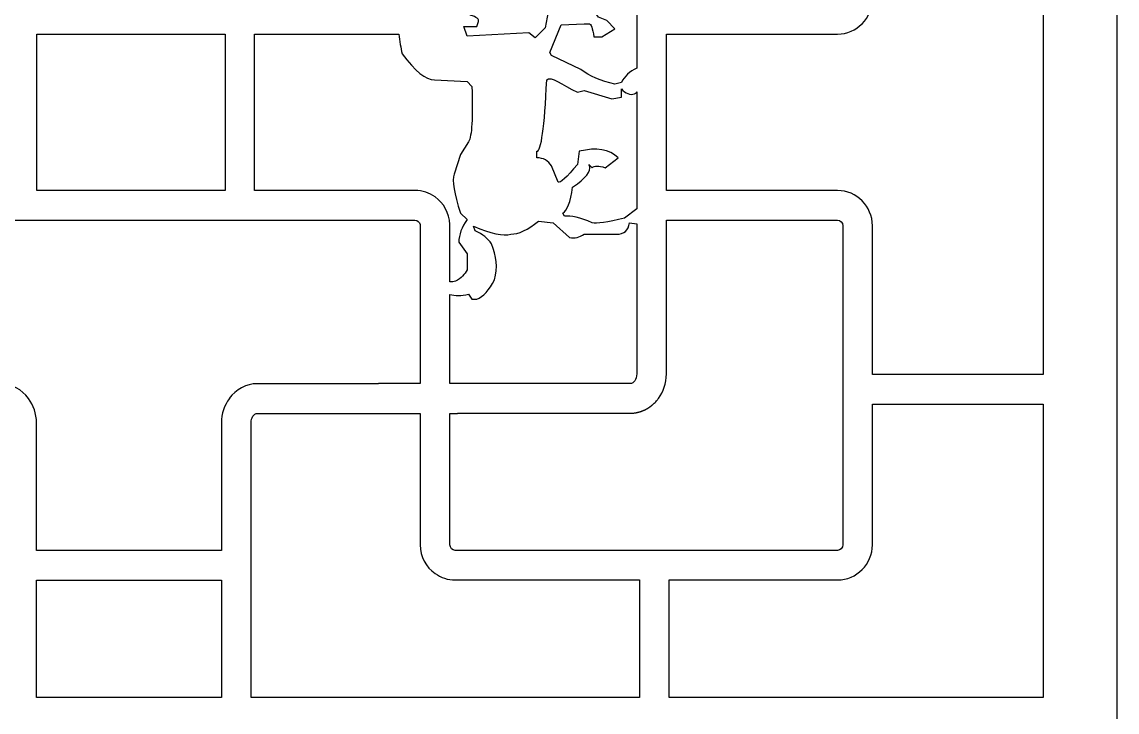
# Model space of a CAD drawing. Header units: centimetres. Extents: x -9.6 to 1.4, y -6.1 to 11.9.
# Drawn here: x -1.2 to 1.449, y -0.022 to 1.649 of the extents above; entities that cross this region are included whole.
import ezdxf

# ---------------------------------------------------------------- set-up
doc = ezdxf.new("R2010")
doc.units = ezdxf.units.CM
doc.header["$MEASUREMENT"] = 0
doc.layers.add('layer 1', color=7, linetype='Continuous')

msp = doc.modelspace()

# ---------------------------------------------------------------- linework, layer by layer
at = {"layer": 'layer 1', "color": 242}
for points, knots in [([(-3.3283, -6.05124), (-3.3283, -6.05124), (-3.3283, 11.92325), (-3.3283, 11.92325), (-3.3283, 11.92325), (-3.3283, 11.92325), (1.44897, 11.92325), (1.44897, 11.92325), (1.44897, 11.92325), (1.44897, 11.92325), (1.44897, -6.05124), (1.44897, -6.05124), (1.44897, -6.05124), (1.44897, -6.05124), (-3.3283, -6.05124), (-3.3283, -6.05124)], [0, 0, 0, 0, 0.2, 0.2, 0.2, 0.2, 0.4, 0.4, 0.4, 0.4, 0.6, 0.6, 0.6, 0.6, 1, 1, 1, 1]), ([(-0.16496, 1.702), (-0.16496, 1.702), (-0.1275, 1.70516), (-0.1275, 1.70516), (-0.1275, 1.70516), (-0.1275, 1.70516), (-0.09219, 1.6972), (-0.09219, 1.6972), (-0.09219, 1.6972), (-0.09219, 1.6972), (-0.08808, 1.68937), (-0.08808, 1.68937), (-0.08808, 1.68937), (-0.08808, 1.68937), (-0.11556, 1.66561), (-0.11556, 1.66561), (-0.11556, 1.66561), (-0.10002, 1.66061), (-0.09348, 1.65547), (-0.09591, 1.65021), (-0.09591, 1.65021), (-0.09591, 1.65021), (-0.10015, 1.63814), (-0.10015, 1.63814), (-0.10015, 1.63814), (-0.10015, 1.63814), (-0.13135, 1.63814), (-0.13135, 1.63814), (-0.13135, 1.63814), (-0.13135, 1.63814), (-0.12339, 1.61477), (-0.12339, 1.61477), (-0.12339, 1.61477), (-0.12339, 1.61477), (0.02594, 1.62273), (0.02594, 1.62273), (0.02594, 1.62273), (0.02594, 1.62273), (0.04134, 1.61066), (0.04134, 1.61066), (0.04134, 1.61066), (0.04134, 1.61066), (0.0651, 1.63441), (0.0651, 1.63441), (0.0651, 1.63441), (0.0651, 1.63441), (0.07293, 1.67358), (0.07293, 1.67358), (0.07293, 1.67358), (0.07293, 1.67358), (0.11248, 1.67358), (0.11248, 1.67358), (0.11248, 1.67358), (0.11248, 1.67358), (0.1831, 1.67595), (0.1831, 1.67595), (0.1831, 1.67595), (0.1831, 1.67595), (0.19478, 1.66016), (0.19478, 1.66016), (0.19478, 1.66016), (0.19478, 1.66016), (0.21443, 1.65258), (0.21443, 1.65258), (0.21443, 1.65258), (0.21443, 1.65258), (0.23394, 1.63268), (0.23394, 1.63268), (0.23394, 1.63268), (0.23394, 1.63268), (0.20274, 1.61304), (0.20274, 1.61304), (0.20274, 1.61304), (0.20274, 1.61304), (0.1831, 1.61304), (0.1831, 1.61304), (0.1831, 1.61304), (0.1804, 1.6341), (0.17642, 1.64462), (0.17115, 1.64462), (0.17115, 1.64462), (0.17115, 1.64462), (0.15947, 1.64462), (0.15947, 1.64462), (0.15947, 1.64462), (0.15947, 1.64462), (0.10452, 1.64225), (0.10452, 1.64225), (0.10452, 1.64225), (0.10452, 1.64225), (0.07704, 1.57535), (0.07704, 1.57535), (0.07704, 1.57535), (0.07704, 1.57535), (0.08089, 1.56739), (0.08089, 1.56739), (0.08089, 1.56739), (0.08089, 1.56739), (0.15151, 1.53368), (0.15151, 1.53368), (0.15151, 1.53368), (0.17257, 1.51815), (0.20004, 1.50633), (0.23394, 1.49837), (0.23394, 1.49837), (0.23394, 1.49837), (0.24973, 1.50248), (0.24973, 1.50248), (0.24973, 1.50248), (0.25748, 1.5176), (0.26982, 1.52907), (0.28697, 1.5369), (0.28697, 1.5369), (0.28697, 1.5369), (0.28697, 2.02764), (0.28697, 2.02764), (0.28697, 2.02764), (0.28697, 2.04046), (0.27992, 2.05095), (0.27131, 2.05095), (0.27131, 2.05095), (0.27131, 2.05095), (-0.16485, 2.05095), (-0.16485, 2.05095), (-0.16485, 2.05095), (-0.16485, 2.05095), (-0.16485, 1.88488), (-0.16485, 1.88488), (-0.16485, 1.88488), (-0.16485, 1.88488), (-0.1649, 1.88488), (-0.1649, 1.88488), (-0.1649, 1.88488), (-0.1649, 1.88488), (-0.1649, 1.70496), (-0.1649, 1.70496), (-0.1649, 1.70496), (-0.1649, 1.70398), (-0.16492, 1.70299), (-0.16496, 1.702)], [0, 0, 0, 0, 0.0277778, 0.0277778, 0.0277778, 0.0277778, 0.0555556, 0.0555556, 0.0555556, 0.0555556, 0.0833333, 0.0833333, 0.0833333, 0.0833333, 0.1111111, 0.1111111, 0.1111111, 0.1111111, 0.1388889, 0.1388889, 0.1388889, 0.1388889, 0.1666667, 0.1666667, 0.1666667, 0.1666667, 0.1944444, 0.1944444, 0.1944444, 0.1944444, 0.2222222, 0.2222222, 0.2222222, 0.2222222, 0.25, 0.25, 0.25, 0.25, 0.2777778, 0.2777778, 0.2777778, 0.2777778, 0.3055556, 0.3055556, 0.3055556, 0.3055556, 0.3333333, 0.3333333, 0.3333333, 0.3333333, 0.3611111, 0.3611111, 0.3611111, 0.3611111, 0.3888889, 0.3888889, 0.3888889, 0.3888889, 0.4166667, 0.4166667, 0.4166667, 0.4166667, 0.4444444, 0.4444444, 0.4444444, 0.4444444, 0.4722222, 0.4722222, 0.4722222, 0.4722222, 0.5, 0.5, 0.5, 0.5, 0.5277778, 0.5277778, 0.5277778, 0.5277778, 0.5555556, 0.5555556, 0.5555556, 0.5555556, 0.5833333, 0.5833333, 0.5833333, 0.5833333, 0.6111111, 0.6111111, 0.6111111, 0.6111111, 0.6388889, 0.6388889, 0.6388889, 0.6388889, 0.6666667, 0.6666667, 0.6666667, 0.6666667, 0.6944444, 0.6944444, 0.6944444, 0.6944444, 0.7222222, 0.7222222, 0.7222222, 0.7222222, 0.75, 0.75, 0.75, 0.75, 0.7777778, 0.7777778, 0.7777778, 0.7777778, 0.8055556, 0.8055556, 0.8055556, 0.8055556, 0.8333333, 0.8333333, 0.8333333, 0.8333333, 0.8611111, 0.8611111, 0.8611111, 0.8611111, 0.8888889, 0.8888889, 0.8888889, 0.8888889, 0.9166667, 0.9166667, 0.9166667, 0.9166667, 0.9444444, 0.9444444, 0.9444444, 0.9444444, 1, 1, 1, 1]), ([(1.26983, 2.05289), (1.26983, 2.05289), (0.85706, 2.05289), (0.85706, 2.05289), (0.85706, 2.05289), (0.85706, 2.05289), (0.85706, 1.70496), (0.85706, 1.70496), (0.85706, 1.70496), (0.85706, 1.65803), (0.81902, 1.61963), (0.77251, 1.61963), (0.77251, 1.61963), (0.77251, 1.61963), (0.35863, 1.61963), (0.35863, 1.61963), (0.35863, 1.61963), (0.35863, 1.61963), (0.35863, 1.24097), (0.35863, 1.24097), (0.35863, 1.24097), (0.35863, 1.24097), (0.77251, 1.24097), (0.77251, 1.24097), (0.77251, 1.24097), (0.81901, 1.24097), (0.85706, 1.20257), (0.85706, 1.15563), (0.85706, 1.15563), (0.85706, 1.15563), (0.85706, 0.7952), (0.85706, 0.7952), (0.85706, 0.7952), (0.85706, 0.7952), (1.26983, 0.7952), (1.26983, 0.7952), (1.26983, 0.7952), (1.26983, 0.7952), (1.26983, 2.05289), (1.26983, 2.05289)], [0, 0, 0, 0, 0.0909091, 0.0909091, 0.0909091, 0.0909091, 0.1818182, 0.1818182, 0.1818182, 0.1818182, 0.2727273, 0.2727273, 0.2727273, 0.2727273, 0.3636364, 0.3636364, 0.3636364, 0.3636364, 0.4545455, 0.4545455, 0.4545455, 0.4545455, 0.5454545, 0.5454545, 0.5454545, 0.5454545, 0.6363636, 0.6363636, 0.6363636, 0.6363636, 0.7272727, 0.7272727, 0.7272727, 0.7272727, 0.8181818, 0.8181818, 0.8181818, 0.8181818, 1, 1, 1, 1]), ([(-1.16395, 1.61963), (-1.16395, 1.61963), (-1.16395, 1.24097), (-1.16395, 1.24097), (-1.16395, 1.24097), (-1.16395, 1.24097), (-0.70898, 1.24097), (-0.70898, 1.24097), (-0.70898, 1.24097), (-0.70898, 1.24097), (-0.70898, 1.61963), (-0.70898, 1.61963), (-0.70898, 1.61963), (-0.70898, 1.61963), (-1.16395, 1.61963), (-1.16395, 1.61963)], [0, 0, 0, 0, 0.2, 0.2, 0.2, 0.2, 0.4, 0.4, 0.4, 0.4, 0.6, 0.6, 0.6, 0.6, 1, 1, 1, 1]), ([(-0.1649, 1.01984), (-0.16055, 1.01954), (-0.156, 1.01998), (-0.15125, 1.02118), (-0.15125, 1.02118), (-0.1379, 1.02901), (-0.12866, 1.03813), (-0.12339, 1.04866), (-0.12339, 1.04866), (-0.12339, 1.04866), (-0.12339, 1.08782), (-0.12339, 1.08782), (-0.12339, 1.08782), (-0.12339, 1.08782), (-0.14329, 1.11568), (-0.14329, 1.11568), (-0.14329, 1.11568), (-0.14329, 1.13392), (-0.13674, 1.15228), (-0.12339, 1.17064), (-0.12339, 1.17064), (-0.12339, 1.17064), (-0.13918, 1.18643), (-0.13918, 1.18643), (-0.13918, 1.18643), (-0.15498, 1.23355), (-0.16024, 1.26488), (-0.15498, 1.28042), (-0.15498, 1.28042), (-0.15498, 1.28042), (-0.13918, 1.3278), (-0.13918, 1.3278), (-0.13918, 1.3278), (-0.13918, 1.3278), (-0.11967, 1.359), (-0.11967, 1.359), (-0.11967, 1.359), (-0.11184, 1.37235), (-0.10927, 1.41691), (-0.11171, 1.49292), (-0.11171, 1.49292), (-0.11171, 1.49292), (-0.12339, 1.5046), (-0.12339, 1.5046), (-0.12339, 1.5046), (-0.12339, 1.5046), (-0.2021, 1.50871), (-0.2021, 1.50871), (-0.2021, 1.50871), (-0.22316, 1.50871), (-0.24935, 1.52964), (-0.28068, 1.57163), (-0.28068, 1.57163), (-0.28388, 1.58635), (-0.28646, 1.60235), (-0.2884, 1.61963), (-0.2884, 1.61963), (-0.2884, 1.61963), (-0.63733, 1.61963), (-0.63733, 1.61963), (-0.63733, 1.61963), (-0.63733, 1.61963), (-0.63733, 1.24097), (-0.63733, 1.24097), (-0.63733, 1.24097), (-0.63733, 1.24097), (-0.24945, 1.24097), (-0.24945, 1.24097), (-0.24945, 1.24097), (-0.23143, 1.24097), (-0.21468, 1.2352), (-0.20092, 1.22539), (-0.20092, 1.22539), (-0.20092, 1.22539), (-0.20088, 1.22542), (-0.20088, 1.22542), (-0.20088, 1.22542), (-0.17994, 1.21053), (-0.16593, 1.1863), (-0.1649, 1.15888), (-0.1649, 1.15888), (-0.1649, 1.15888), (-0.16496, 1.15862), (-0.16496, 1.15862), (-0.16496, 1.15862), (-0.16492, 1.15763), (-0.1649, 1.15663), (-0.1649, 1.15563), (-0.1649, 1.15563), (-0.1649, 1.15563), (-0.1649, 1.01984), (-0.1649, 1.01984)], [0, 0, 0, 0, 0.0416667, 0.0416667, 0.0416667, 0.0416667, 0.0833333, 0.0833333, 0.0833333, 0.0833333, 0.125, 0.125, 0.125, 0.125, 0.1666667, 0.1666667, 0.1666667, 0.1666667, 0.2083333, 0.2083333, 0.2083333, 0.2083333, 0.25, 0.25, 0.25, 0.25, 0.2916667, 0.2916667, 0.2916667, 0.2916667, 0.3333333, 0.3333333, 0.3333333, 0.3333333, 0.375, 0.375, 0.375, 0.375, 0.4166667, 0.4166667, 0.4166667, 0.4166667, 0.4583333, 0.4583333, 0.4583333, 0.4583333, 0.5, 0.5, 0.5, 0.5, 0.5416667, 0.5416667, 0.5416667, 0.5416667, 0.5833333, 0.5833333, 0.5833333, 0.5833333, 0.625, 0.625, 0.625, 0.625, 0.6666667, 0.6666667, 0.6666667, 0.6666667, 0.7083333, 0.7083333, 0.7083333, 0.7083333, 0.75, 0.75, 0.75, 0.75, 0.7916667, 0.7916667, 0.7916667, 0.7916667, 0.8333333, 0.8333333, 0.8333333, 0.8333333, 0.875, 0.875, 0.875, 0.875, 0.9166667, 0.9166667, 0.9166667, 0.9166667, 1, 1, 1, 1]), ([(0.28697, 1.47975), (0.28544, 1.47744), (0.28357, 1.47585), (0.28132, 1.475), (0.28132, 1.475), (0.27116, 1.47116), (0.26026, 1.47616), (0.24973, 1.48669), (0.24973, 1.48669), (0.24973, 1.48669), (0.24973, 1.46717), (0.24973, 1.46717), (0.24973, 1.46717), (0.24973, 1.46717), (0.22637, 1.46306), (0.22637, 1.46306), (0.22637, 1.46306), (0.22637, 1.46306), (0.15947, 1.48297), (0.15947, 1.48297), (0.15947, 1.48297), (0.15947, 1.48297), (0.14368, 1.47886), (0.14368, 1.47886), (0.14368, 1.47886), (0.10426, 1.49709), (0.07948, 1.51898), (0.06921, 1.50871), (0.06921, 1.50871), (0.06394, 1.39341), (0.05598, 1.33576), (0.04545, 1.33576), (0.04545, 1.33576), (0.04545, 1.33576), (0.04545, 1.31997), (0.04545, 1.31997), (0.04545, 1.31997), (0.06125, 1.31997), (0.07306, 1.31342), (0.08089, 1.30032), (0.08089, 1.30032), (0.08089, 1.30032), (0.09668, 1.2609), (0.09668, 1.2609), (0.09668, 1.2609), (0.10195, 1.25833), (0.11761, 1.27271), (0.14368, 1.30417), (0.14368, 1.30417), (0.14368, 1.30417), (0.14779, 1.33576), (0.14779, 1.33576), (0.14779, 1.33576), (0.18964, 1.34629), (0.22097, 1.34102), (0.2419, 1.31997), (0.2419, 1.31997), (0.2419, 1.31997), (0.21057, 1.29621), (0.21057, 1.29621), (0.21057, 1.29621), (0.19478, 1.30148), (0.18425, 1.30148), (0.17899, 1.29621), (0.17899, 1.29621), (0.17899, 1.29621), (0.17115, 1.30417), (0.17115, 1.30417), (0.17115, 1.30417), (0.17911, 1.29364), (0.17, 1.27785), (0.14368, 1.25705), (0.14368, 1.25705), (0.14368, 1.25705), (0.13199, 1.24922), (0.13199, 1.24922), (0.13199, 1.24922), (0.12673, 1.21262), (0.11877, 1.19169), (0.10824, 1.18643), (0.10824, 1.18643), (0.10824, 1.18643), (0.11248, 1.17847), (0.11248, 1.17847), (0.11248, 1.17847), (0.12801, 1.18104), (0.15023, 1.17577), (0.17899, 1.16268), (0.17899, 1.16268), (0.18952, 1.16011), (0.21571, 1.16409), (0.2577, 1.17436), (0.2577, 1.17436), (0.2577, 1.17436), (0.28697, 1.19618), (0.28697, 1.19618), (0.28697, 1.19618), (0.28697, 1.19618), (0.28697, 1.47975), (0.28697, 1.47975)], [0, 0, 0, 0, 0.0384615, 0.0384615, 0.0384615, 0.0384615, 0.0769231, 0.0769231, 0.0769231, 0.0769231, 0.1153846, 0.1153846, 0.1153846, 0.1153846, 0.1538462, 0.1538462, 0.1538462, 0.1538462, 0.1923077, 0.1923077, 0.1923077, 0.1923077, 0.2307692, 0.2307692, 0.2307692, 0.2307692, 0.2692308, 0.2692308, 0.2692308, 0.2692308, 0.3076923, 0.3076923, 0.3076923, 0.3076923, 0.3461538, 0.3461538, 0.3461538, 0.3461538, 0.3846154, 0.3846154, 0.3846154, 0.3846154, 0.4230769, 0.4230769, 0.4230769, 0.4230769, 0.4615385, 0.4615385, 0.4615385, 0.4615385, 0.5, 0.5, 0.5, 0.5, 0.5384615, 0.5384615, 0.5384615, 0.5384615, 0.5769231, 0.5769231, 0.5769231, 0.5769231, 0.6153846, 0.6153846, 0.6153846, 0.6153846, 0.6538462, 0.6538462, 0.6538462, 0.6538462, 0.6923077, 0.6923077, 0.6923077, 0.6923077, 0.7307692, 0.7307692, 0.7307692, 0.7307692, 0.7692308, 0.7692308, 0.7692308, 0.7692308, 0.8076923, 0.8076923, 0.8076923, 0.8076923, 0.8461538, 0.8461538, 0.8461538, 0.8461538, 0.8846154, 0.8846154, 0.8846154, 0.8846154, 0.9230769, 0.9230769, 0.9230769, 0.9230769, 1, 1, 1, 1]), ([(-0.71775, 0.36915), (-0.71775, 0.36915), (-0.71775, 0.678), (-0.71775, 0.678), (-0.71775, 0.678), (-0.71775, 0.70042), (-0.71051, 0.72109), (-0.69844, 0.73738), (-0.69844, 0.73738), (-0.69844, 0.73738), (-0.69855, 0.73752), (-0.69855, 0.73752), (-0.69855, 0.73752), (-0.68251, 0.75926), (-0.6579, 0.77325), (-0.63043, 0.77325), (-0.63043, 0.77325), (-0.63043, 0.77325), (-0.3374, 0.77325), (-0.3374, 0.77325), (-0.3374, 0.77325), (-0.3374, 0.77325), (-0.3374, 0.77345), (-0.3374, 0.77345), (-0.3374, 0.77345), (-0.3374, 0.77345), (-0.23693, 0.77345), (-0.23693, 0.77345), (-0.23693, 0.77345), (-0.23693, 0.77345), (-0.23693, 1.15563), (-0.23693, 1.15563), (-0.23693, 1.15563), (-0.23693, 1.15663), (-0.23691, 1.15763), (-0.23688, 1.15862), (-0.23688, 1.15862), (-0.23817, 1.16471), (-0.24334, 1.16931), (-0.24945, 1.16931), (-0.24945, 1.16931), (-0.24945, 1.16931), (-1.65624, 1.16931), (-1.65624, 1.16931), (-1.65624, 1.16931), (-1.66227, 1.16931), (-1.66738, 1.16485), (-1.66877, 1.15888), (-1.66877, 1.15888), (-1.66877, 1.15888), (-1.66877, 1.15888), (-1.66877, 1.15888), (-1.66877, 1.15888), (-1.66877, 1.15888), (-1.66877, 1.15887), (-1.66877, 1.15887), (-1.66877, 1.15887), (-1.66877, 1.15887), (-1.66879, 1.15878), (-1.66879, 1.15878), (-1.66879, 1.15878), (-1.66879, 1.15878), (-1.6688, 1.15873), (-1.6688, 1.15873), (-1.6688, 1.15873), (-1.6688, 1.15873), (-1.6688, 1.15871), (-1.6688, 1.15871), (-1.6688, 1.15871), (-1.6688, 1.15871), (-1.66881, 1.15868), (-1.66881, 1.15868), (-1.66881, 1.15868), (-1.66881, 1.15868), (-1.66887, 1.15838), (-1.66887, 1.15838), (-1.66887, 1.15838), (-1.66887, 1.15838), (-1.66887, 1.15838), (-1.66887, 1.15838), (-1.66887, 1.15838), (-1.66887, 1.15838), (-1.66893, 1.15809), (-1.66893, 1.15809), (-1.66893, 1.15809), (-1.66893, 1.15809), (-1.66893, 1.15805), (-1.66893, 1.15805), (-1.66893, 1.15805), (-1.66893, 1.15805), (-1.66893, 1.15804), (-1.66893, 1.15804), (-1.66893, 1.15804), (-1.66893, 1.15804), (-1.66898, 1.15774), (-1.66898, 1.15774), (-1.66898, 1.15774), (-1.66898, 1.15774), (-1.66899, 1.15771), (-1.66899, 1.15771), (-1.66899, 1.15771), (-1.66899, 1.15771), (-1.66899, 1.15769), (-1.66899, 1.15769), (-1.66899, 1.15769), (-1.66899, 1.15769), (-1.669, 1.15763), (-1.669, 1.15763), (-1.669, 1.15763), (-1.66907, 1.1571), (-1.66912, 1.15655), (-1.66913, 1.156), (-1.66913, 1.156), (-1.66913, 1.156), (-1.66913, 1.15599), (-1.66913, 1.15599), (-1.66913, 1.15599), (-1.66913, 1.15599), (-1.66913, 1.15563), (-1.66913, 1.15563), (-1.66913, 1.15563), (-1.66913, 1.15563), (-1.66913, 0.94163), (-1.66913, 0.94163), (-1.66913, 0.94163), (-1.66913, 0.94163), (-1.6687, 0.94163), (-1.6687, 0.94163), (-1.6687, 0.94163), (-1.6687, 0.94163), (-1.6687, 0.77345), (-1.6687, 0.77345), (-1.6687, 0.77345), (-1.6687, 0.77345), (-1.54535, 0.77345), (-1.54535, 0.77345), (-1.54535, 0.77345), (-1.54535, 0.77345), (-1.54535, 0.77325), (-1.54535, 0.77325), (-1.54535, 0.77325), (-1.54535, 0.77325), (-1.25233, 0.77325), (-1.25233, 0.77325), (-1.25233, 0.77325), (-1.22486, 0.77325), (-1.20025, 0.75926), (-1.18421, 0.73752), (-1.18421, 0.73752), (-1.18421, 0.73752), (-1.18431, 0.73738), (-1.18431, 0.73738), (-1.18431, 0.73738), (-1.17225, 0.72109), (-1.16501, 0.70041), (-1.16501, 0.678), (-1.16501, 0.678), (-1.16501, 0.678), (-1.16501, 0.36915), (-1.16501, 0.36915), (-1.16501, 0.36915), (-1.16501, 0.36915), (-0.71775, 0.36915), (-0.71775, 0.36915)], [0, 0, 0, 0, 0.0238095, 0.0238095, 0.0238095, 0.0238095, 0.047619, 0.047619, 0.047619, 0.047619, 0.0714286, 0.0714286, 0.0714286, 0.0714286, 0.0952381, 0.0952381, 0.0952381, 0.0952381, 0.1190476, 0.1190476, 0.1190476, 0.1190476, 0.1428571, 0.1428571, 0.1428571, 0.1428571, 0.1666667, 0.1666667, 0.1666667, 0.1666667, 0.1904762, 0.1904762, 0.1904762, 0.1904762, 0.2142857, 0.2142857, 0.2142857, 0.2142857, 0.2380952, 0.2380952, 0.2380952, 0.2380952, 0.2619048, 0.2619048, 0.2619048, 0.2619048, 0.2857143, 0.2857143, 0.2857143, 0.2857143, 0.3095238, 0.3095238, 0.3095238, 0.3095238, 0.3333333, 0.3333333, 0.3333333, 0.3333333, 0.3571429, 0.3571429, 0.3571429, 0.3571429, 0.3809524, 0.3809524, 0.3809524, 0.3809524, 0.4047619, 0.4047619, 0.4047619, 0.4047619, 0.4285714, 0.4285714, 0.4285714, 0.4285714, 0.452381, 0.452381, 0.452381, 0.452381, 0.4761905, 0.4761905, 0.4761905, 0.4761905, 0.5, 0.5, 0.5, 0.5, 0.5238095, 0.5238095, 0.5238095, 0.5238095, 0.547619, 0.547619, 0.547619, 0.547619, 0.5714286, 0.5714286, 0.5714286, 0.5714286, 0.5952381, 0.5952381, 0.5952381, 0.5952381, 0.6190476, 0.6190476, 0.6190476, 0.6190476, 0.6428571, 0.6428571, 0.6428571, 0.6428571, 0.6666667, 0.6666667, 0.6666667, 0.6666667, 0.6904762, 0.6904762, 0.6904762, 0.6904762, 0.7142857, 0.7142857, 0.7142857, 0.7142857, 0.7380952, 0.7380952, 0.7380952, 0.7380952, 0.7619048, 0.7619048, 0.7619048, 0.7619048, 0.7857143, 0.7857143, 0.7857143, 0.7857143, 0.8095238, 0.8095238, 0.8095238, 0.8095238, 0.8333333, 0.8333333, 0.8333333, 0.8333333, 0.8571429, 0.8571429, 0.8571429, 0.8571429, 0.8809524, 0.8809524, 0.8809524, 0.8809524, 0.9047619, 0.9047619, 0.9047619, 0.9047619, 0.9285714, 0.9285714, 0.9285714, 0.9285714, 0.952381, 0.952381, 0.952381, 0.952381, 1, 1, 1, 1]), ([(0.28697, 1.16033), (0.28697, 1.16033), (0.26964, 1.16268), (0.26964, 1.16268), (0.26964, 1.16268), (0.26694, 1.14432), (0.25641, 1.1352), (0.23805, 1.1352), (0.23805, 1.1352), (0.23805, 1.1352), (0.15947, 1.1352), (0.15947, 1.1352), (0.15947, 1.1352), (0.14894, 1.1275), (0.13713, 1.1248), (0.12416, 1.12737), (0.12416, 1.12737), (0.12416, 1.12737), (0.08461, 1.16268), (0.08461, 1.16268), (0.08461, 1.16268), (0.08461, 1.16268), (0.04931, 1.1664), (0.04931, 1.1664), (0.04931, 1.1664), (0.02311, 1.1456), (0.00103, 1.1352), (-0.01733, 1.1352), (-0.01733, 1.1352), (-0.0357, 1.12994), (-0.06587, 1.13648), (-0.10798, 1.15472), (-0.10798, 1.15472), (-0.10798, 1.15472), (-0.10387, 1.14316), (-0.10387, 1.14316), (-0.10387, 1.14316), (-0.08551, 1.13507), (-0.07255, 1.12454), (-0.06471, 1.11157), (-0.06471, 1.11157), (-0.05149, 1.08268), (-0.04879, 1.05379), (-0.05688, 1.02503), (-0.05688, 1.02503), (-0.06985, 0.99897), (-0.08436, 0.9833), (-0.10015, 0.97804), (-0.10015, 0.97804), (-0.10015, 0.97804), (-0.11171, 0.97804), (-0.11171, 0.97804), (-0.11171, 0.97804), (-0.11171, 0.97804), (-0.11967, 0.9896), (-0.11967, 0.9896), (-0.11967, 0.9896), (-0.13759, 0.98559), (-0.15266, 0.98558), (-0.1649, 0.98956), (-0.1649, 0.98956), (-0.1649, 0.98956), (-0.1649, 0.97572), (-0.1649, 0.97572), (-0.1649, 0.97572), (-0.1649, 0.97572), (-0.16485, 0.97572), (-0.16485, 0.97572), (-0.16485, 0.97572), (-0.16485, 0.97572), (-0.16485, 0.77345), (-0.16485, 0.77345), (-0.16485, 0.77345), (-0.16485, 0.77345), (0.27131, 0.77345), (0.27131, 0.77345), (0.27131, 0.77345), (0.27992, 0.77345), (0.28697, 0.78394), (0.28697, 0.79677), (0.28697, 0.79677), (0.28697, 0.79677), (0.28697, 1.16033), (0.28697, 1.16033)], [0, 0, 0, 0, 0.0454545, 0.0454545, 0.0454545, 0.0454545, 0.0909091, 0.0909091, 0.0909091, 0.0909091, 0.1363636, 0.1363636, 0.1363636, 0.1363636, 0.1818182, 0.1818182, 0.1818182, 0.1818182, 0.2272727, 0.2272727, 0.2272727, 0.2272727, 0.2727273, 0.2727273, 0.2727273, 0.2727273, 0.3181818, 0.3181818, 0.3181818, 0.3181818, 0.3636364, 0.3636364, 0.3636364, 0.3636364, 0.4090909, 0.4090909, 0.4090909, 0.4090909, 0.4545455, 0.4545455, 0.4545455, 0.4545455, 0.5, 0.5, 0.5, 0.5, 0.5454545, 0.5454545, 0.5454545, 0.5454545, 0.5909091, 0.5909091, 0.5909091, 0.5909091, 0.6363636, 0.6363636, 0.6363636, 0.6363636, 0.6818182, 0.6818182, 0.6818182, 0.6818182, 0.7272727, 0.7272727, 0.7272727, 0.7272727, 0.7727273, 0.7727273, 0.7727273, 0.7727273, 0.8181818, 0.8181818, 0.8181818, 0.8181818, 0.8636364, 0.8636364, 0.8636364, 0.8636364, 0.9090909, 0.9090909, 0.9090909, 0.9090909, 1, 1, 1, 1]), ([(-0.16485, 0.70131), (-0.16485, 0.70131), (-0.16485, 0.38338), (-0.16485, 0.38338), (-0.16485, 0.38338), (-0.16485, 0.37586), (-0.15904, 0.3697), (-0.15195, 0.3697), (-0.15195, 0.3697), (-0.15195, 0.3697), (0.77251, 0.3697), (0.77251, 0.3697), (0.77251, 0.3697), (0.7796, 0.3697), (0.7854, 0.37585), (0.7854, 0.38338), (0.7854, 0.38338), (0.7854, 0.38338), (0.7854, 1.15563), (0.7854, 1.15563), (0.7854, 1.15563), (0.7854, 1.16316), (0.7796, 1.16931), (0.77251, 1.16931), (0.77251, 1.16931), (0.77251, 1.16931), (0.35863, 1.16931), (0.35863, 1.16931), (0.35863, 1.16931), (0.35863, 1.16931), (0.35863, 0.79677), (0.35863, 0.79677), (0.35863, 0.79677), (0.35863, 0.77441), (0.35142, 0.75379), (0.33942, 0.73752), (0.33942, 0.73752), (0.33942, 0.73752), (0.33942, 0.73752), (0.33942, 0.73752), (0.33942, 0.73752), (0.33942, 0.73752), (0.33923, 0.73726), (0.33923, 0.73726), (0.33923, 0.73726), (0.33882, 0.73671), (0.3384, 0.73616), (0.33798, 0.73562), (0.33798, 0.73562), (0.33798, 0.73562), (0.33782, 0.73542), (0.33782, 0.73542), (0.33782, 0.73542), (0.33733, 0.73478), (0.33683, 0.73416), (0.33632, 0.73354), (0.33632, 0.73354), (0.33632, 0.73354), (0.33632, 0.73354), (0.33632, 0.73354), (0.33632, 0.73354), (0.33418, 0.73094), (0.33192, 0.72848), (0.32954, 0.72615), (0.32954, 0.72615), (0.32954, 0.72615), (0.32952, 0.72614), (0.32952, 0.72614), (0.32952, 0.72614), (0.32898, 0.72561), (0.32844, 0.72509), (0.32789, 0.72458), (0.32789, 0.72458), (0.32789, 0.72458), (0.32741, 0.72414), (0.32741, 0.72414), (0.32741, 0.72414), (0.32702, 0.72378), (0.32663, 0.72343), (0.32623, 0.72308), (0.32623, 0.72308), (0.32623, 0.72308), (0.32559, 0.72251), (0.32559, 0.72251), (0.32559, 0.72251), (0.32527, 0.72224), (0.32495, 0.72197), (0.32463, 0.72169), (0.32463, 0.72169), (0.32436, 0.72147), (0.3241, 0.72125), (0.32383, 0.72103), (0.32383, 0.72103), (0.3236, 0.72084), (0.32336, 0.72065), (0.32313, 0.72046), (0.32313, 0.72046), (0.32276, 0.72016), (0.32238, 0.71986), (0.32201, 0.71957), (0.32201, 0.71957), (0.32178, 0.71939), (0.32155, 0.71921), (0.32132, 0.71904), (0.32132, 0.71904), (0.32132, 0.71904), (0.32065, 0.71853), (0.32065, 0.71853), (0.32065, 0.71853), (0.32024, 0.71822), (0.31984, 0.71793), (0.31943, 0.71763), (0.31943, 0.71763), (0.31943, 0.71763), (0.31876, 0.71715), (0.31876, 0.71715), (0.31876, 0.71715), (0.31876, 0.71715), (0.31809, 0.71668), (0.31809, 0.71668), (0.31809, 0.71668), (0.3177, 0.7164), (0.3173, 0.71613), (0.3169, 0.71587), (0.3169, 0.71587), (0.31665, 0.7157), (0.3164, 0.71553), (0.31615, 0.71537), (0.31615, 0.71537), (0.31575, 0.71511), (0.31534, 0.71484), (0.31494, 0.71459), (0.31494, 0.71459), (0.31494, 0.71459), (0.3143, 0.71419), (0.3143, 0.71419), (0.3143, 0.71419), (0.31397, 0.71399), (0.31364, 0.71379), (0.31331, 0.71359), (0.31331, 0.71359), (0.31301, 0.7134), (0.3127, 0.71322), (0.31239, 0.71304), (0.31239, 0.71304), (0.31203, 0.71283), (0.31166, 0.71262), (0.3113, 0.71241), (0.3113, 0.71241), (0.3113, 0.71241), (0.3108, 0.71213), (0.3108, 0.71213), (0.3108, 0.71213), (0.31032, 0.71186), (0.30982, 0.71159), (0.30933, 0.71133), (0.30933, 0.71133), (0.30933, 0.71133), (0.3088, 0.71106), (0.3088, 0.71106), (0.3088, 0.71106), (0.30833, 0.71081), (0.30785, 0.71057), (0.30738, 0.71033), (0.30738, 0.71033), (0.30716, 0.71022), (0.30694, 0.71012), (0.30673, 0.71001), (0.30673, 0.71001), (0.30637, 0.70984), (0.30602, 0.70967), (0.30566, 0.7095), (0.30566, 0.7095), (0.30537, 0.70936), (0.30508, 0.70923), (0.30479, 0.7091), (0.30479, 0.7091), (0.30439, 0.70892), (0.304, 0.70874), (0.3036, 0.70857), (0.3036, 0.70857), (0.3036, 0.70857), (0.30308, 0.70834), (0.30308, 0.70834), (0.30308, 0.70834), (0.30257, 0.70812), (0.30205, 0.70791), (0.30154, 0.7077), (0.30154, 0.7077), (0.30154, 0.7077), (0.30101, 0.70749), (0.30101, 0.70749), (0.30101, 0.70749), (0.30048, 0.70727), (0.29993, 0.70707), (0.29939, 0.70686), (0.29939, 0.70686), (0.29939, 0.70686), (0.29896, 0.7067), (0.29896, 0.7067), (0.29896, 0.7067), (0.29848, 0.70653), (0.29801, 0.70636), (0.29753, 0.7062), (0.29753, 0.7062), (0.29753, 0.7062), (0.29687, 0.70597), (0.29687, 0.70597), (0.29687, 0.70597), (0.29638, 0.70581), (0.29589, 0.70565), (0.29539, 0.70549), (0.29539, 0.70549), (0.29539, 0.70549), (0.29501, 0.70537), (0.29501, 0.70537), (0.29501, 0.70537), (0.29444, 0.7052), (0.29387, 0.70503), (0.29329, 0.70486), (0.29329, 0.70486), (0.29329, 0.70486), (0.29285, 0.70474), (0.29285, 0.70474), (0.29285, 0.70474), (0.29226, 0.70457), (0.29167, 0.70442), (0.29107, 0.70426), (0.29107, 0.70426), (0.29107, 0.70426), (0.29074, 0.70418), (0.29074, 0.70418), (0.29074, 0.70418), (0.29018, 0.70404), (0.28962, 0.70391), (0.28905, 0.70378), (0.28905, 0.70378), (0.28905, 0.70378), (0.28862, 0.70368), (0.28862, 0.70368), (0.28862, 0.70368), (0.28808, 0.70356), (0.28753, 0.70345), (0.28698, 0.70334), (0.28698, 0.70334), (0.28698, 0.70334), (0.28658, 0.70326), (0.28658, 0.70326), (0.28658, 0.70326), (0.28598, 0.70314), (0.28538, 0.70303), (0.28478, 0.70293), (0.28478, 0.70293), (0.28478, 0.70293), (0.28437, 0.70286), (0.28437, 0.70286), (0.28437, 0.70286), (0.28374, 0.70276), (0.28312, 0.70266), (0.28249, 0.70257), (0.28249, 0.70257), (0.28249, 0.70257), (0.28223, 0.70254), (0.28223, 0.70254), (0.28223, 0.70254), (0.28157, 0.70245), (0.28091, 0.70236), (0.28025, 0.70229), (0.28025, 0.70229), (0.28025, 0.70229), (0.28021, 0.70229), (0.28021, 0.70229), (0.28021, 0.70229), (0.28021, 0.70229), (0.2802, 0.70228), (0.2802, 0.70228), (0.2802, 0.70228), (0.2802, 0.70228), (0.28014, 0.70228), (0.28014, 0.70228), (0.28014, 0.70228), (0.27951, 0.70221), (0.27887, 0.70215), (0.27824, 0.70209), (0.27824, 0.70209), (0.27824, 0.70209), (0.27786, 0.70206), (0.27786, 0.70206), (0.27786, 0.70206), (0.27724, 0.70201), (0.27661, 0.70197), (0.27598, 0.70193), (0.27598, 0.70193), (0.27598, 0.70193), (0.27558, 0.70191), (0.27558, 0.70191), (0.27558, 0.70191), (0.27494, 0.70187), (0.2743, 0.70185), (0.27366, 0.70183), (0.27366, 0.70183), (0.27366, 0.70183), (0.27336, 0.70182), (0.27336, 0.70182), (0.27336, 0.70182), (0.27268, 0.7018), (0.27199, 0.70179), (0.27131, 0.70179), (0.27131, 0.70179), (0.27131, 0.70179), (-0.14652, 0.70179), (-0.14652, 0.70179), (-0.14652, 0.70179), (-0.14652, 0.70179), (-0.14652, 0.70131), (-0.14652, 0.70131), (-0.14652, 0.70131), (-0.14652, 0.70131), (-0.16485, 0.70131), (-0.16485, 0.70131)], [0, 0, 0, 0, 0.0123457, 0.0123457, 0.0123457, 0.0123457, 0.0246914, 0.0246914, 0.0246914, 0.0246914, 0.037037, 0.037037, 0.037037, 0.037037, 0.0493827, 0.0493827, 0.0493827, 0.0493827, 0.0617284, 0.0617284, 0.0617284, 0.0617284, 0.0740741, 0.0740741, 0.0740741, 0.0740741, 0.0864198, 0.0864198, 0.0864198, 0.0864198, 0.0987654, 0.0987654, 0.0987654, 0.0987654, 0.1111111, 0.1111111, 0.1111111, 0.1111111, 0.1234568, 0.1234568, 0.1234568, 0.1234568, 0.1358025, 0.1358025, 0.1358025, 0.1358025, 0.1481481, 0.1481481, 0.1481481, 0.1481481, 0.1604938, 0.1604938, 0.1604938, 0.1604938, 0.1728395, 0.1728395, 0.1728395, 0.1728395, 0.1851852, 0.1851852, 0.1851852, 0.1851852, 0.1975309, 0.1975309, 0.1975309, 0.1975309, 0.2098765, 0.2098765, 0.2098765, 0.2098765, 0.2222222, 0.2222222, 0.2222222, 0.2222222, 0.2345679, 0.2345679, 0.2345679, 0.2345679, 0.2469136, 0.2469136, 0.2469136, 0.2469136, 0.2592593, 0.2592593, 0.2592593, 0.2592593, 0.2716049, 0.2716049, 0.2716049, 0.2716049, 0.2839506, 0.2839506, 0.2839506, 0.2839506, 0.2962963, 0.2962963, 0.2962963, 0.2962963, 0.308642, 0.308642, 0.308642, 0.308642, 0.3209877, 0.3209877, 0.3209877, 0.3209877, 0.3333333, 0.3333333, 0.3333333, 0.3333333, 0.345679, 0.345679, 0.345679, 0.345679, 0.3580247, 0.3580247, 0.3580247, 0.3580247, 0.3703704, 0.3703704, 0.3703704, 0.3703704, 0.382716, 0.382716, 0.382716, 0.382716, 0.3950617, 0.3950617, 0.3950617, 0.3950617, 0.4074074, 0.4074074, 0.4074074, 0.4074074, 0.4197531, 0.4197531, 0.4197531, 0.4197531, 0.4320988, 0.4320988, 0.4320988, 0.4320988, 0.4444444, 0.4444444, 0.4444444, 0.4444444, 0.4567901, 0.4567901, 0.4567901, 0.4567901, 0.4691358, 0.4691358, 0.4691358, 0.4691358, 0.4814815, 0.4814815, 0.4814815, 0.4814815, 0.4938272, 0.4938272, 0.4938272, 0.4938272, 0.5061728, 0.5061728, 0.5061728, 0.5061728, 0.5185185, 0.5185185, 0.5185185, 0.5185185, 0.5308642, 0.5308642, 0.5308642, 0.5308642, 0.5432099, 0.5432099, 0.5432099, 0.5432099, 0.5555556, 0.5555556, 0.5555556, 0.5555556, 0.5679012, 0.5679012, 0.5679012, 0.5679012, 0.5802469, 0.5802469, 0.5802469, 0.5802469, 0.5925926, 0.5925926, 0.5925926, 0.5925926, 0.6049383, 0.6049383, 0.6049383, 0.6049383, 0.617284, 0.617284, 0.617284, 0.617284, 0.6296296, 0.6296296, 0.6296296, 0.6296296, 0.6419753, 0.6419753, 0.6419753, 0.6419753, 0.654321, 0.654321, 0.654321, 0.654321, 0.6666667, 0.6666667, 0.6666667, 0.6666667, 0.6790123, 0.6790123, 0.6790123, 0.6790123, 0.691358, 0.691358, 0.691358, 0.691358, 0.7037037, 0.7037037, 0.7037037, 0.7037037, 0.7160494, 0.7160494, 0.7160494, 0.7160494, 0.7283951, 0.7283951, 0.7283951, 0.7283951, 0.7407407, 0.7407407, 0.7407407, 0.7407407, 0.7530864, 0.7530864, 0.7530864, 0.7530864, 0.7654321, 0.7654321, 0.7654321, 0.7654321, 0.7777778, 0.7777778, 0.7777778, 0.7777778, 0.7901235, 0.7901235, 0.7901235, 0.7901235, 0.8024691, 0.8024691, 0.8024691, 0.8024691, 0.8148148, 0.8148148, 0.8148148, 0.8148148, 0.8271605, 0.8271605, 0.8271605, 0.8271605, 0.8395062, 0.8395062, 0.8395062, 0.8395062, 0.8518519, 0.8518519, 0.8518519, 0.8518519, 0.8641975, 0.8641975, 0.8641975, 0.8641975, 0.8765432, 0.8765432, 0.8765432, 0.8765432, 0.8888889, 0.8888889, 0.8888889, 0.8888889, 0.9012346, 0.9012346, 0.9012346, 0.9012346, 0.9135802, 0.9135802, 0.9135802, 0.9135802, 0.9259259, 0.9259259, 0.9259259, 0.9259259, 0.9382716, 0.9382716, 0.9382716, 0.9382716, 0.9506173, 0.9506173, 0.9506173, 0.9506173, 0.962963, 0.962963, 0.962963, 0.962963, 0.9753086, 0.9753086, 0.9753086, 0.9753086, 1, 1, 1, 1]), ([(1.26983, 0.72354), (1.26983, 0.72354), (0.85706, 0.72354), (0.85706, 0.72354), (0.85706, 0.72354), (0.85706, 0.72354), (0.85706, 0.38338), (0.85706, 0.38338), (0.85706, 0.38338), (0.85706, 0.33645), (0.81902, 0.29804), (0.77251, 0.29804), (0.77251, 0.29804), (0.77251, 0.29804), (0.36562, 0.29804), (0.36562, 0.29804), (0.36562, 0.29804), (0.36562, 0.29804), (0.36562, 0.01391), (0.36562, 0.01391), (0.36562, 0.01391), (0.36562, 0.01391), (1.26983, 0.01391), (1.26983, 0.01391), (1.26983, 0.01391), (1.26983, 0.01391), (1.26983, 0.72354), (1.26983, 0.72354)], [0, 0, 0, 0, 0.125, 0.125, 0.125, 0.125, 0.25, 0.25, 0.25, 0.25, 0.375, 0.375, 0.375, 0.375, 0.5, 0.5, 0.5, 0.5, 0.625, 0.625, 0.625, 0.625, 0.75, 0.75, 0.75, 0.75, 1, 1, 1, 1]), ([(0.29396, 0.01391), (0.29396, 0.01391), (0.29396, 0.29804), (0.29396, 0.29804), (0.29396, 0.29804), (0.29396, 0.29804), (-0.15195, 0.29804), (-0.15195, 0.29804), (-0.15195, 0.29804), (-0.17006, 0.29804), (-0.18688, 0.30386), (-0.20067, 0.31374), (-0.20067, 0.31374), (-0.20067, 0.31374), (-0.20088, 0.31359), (-0.20088, 0.31359), (-0.20088, 0.31359), (-0.22264, 0.32907), (-0.23693, 0.35462), (-0.23693, 0.38338), (-0.23693, 0.38338), (-0.23693, 0.38338), (-0.23693, 0.70131), (-0.23693, 0.70131), (-0.23693, 0.70131), (-0.23693, 0.70131), (-0.63043, 0.70131), (-0.63043, 0.70131), (-0.63043, 0.70131), (-0.63904, 0.70131), (-0.64609, 0.69081), (-0.64609, 0.678), (-0.64609, 0.678), (-0.64609, 0.678), (-0.64609, 0.01391), (-0.64609, 0.01391), (-0.64609, 0.01391), (-0.64609, 0.01391), (0.29396, 0.01391), (0.29396, 0.01391)], [0, 0, 0, 0, 0.0909091, 0.0909091, 0.0909091, 0.0909091, 0.1818182, 0.1818182, 0.1818182, 0.1818182, 0.2727273, 0.2727273, 0.2727273, 0.2727273, 0.3636364, 0.3636364, 0.3636364, 0.3636364, 0.4545455, 0.4545455, 0.4545455, 0.4545455, 0.5454545, 0.5454545, 0.5454545, 0.5454545, 0.6363636, 0.6363636, 0.6363636, 0.6363636, 0.7272727, 0.7272727, 0.7272727, 0.7272727, 0.8181818, 0.8181818, 0.8181818, 0.8181818, 1, 1, 1, 1]), ([(-0.71775, 0.01391), (-0.71775, 0.01391), (-0.71775, 0.29749), (-0.71775, 0.29749), (-0.71775, 0.29749), (-0.71775, 0.29749), (-1.16501, 0.29749), (-1.16501, 0.29749), (-1.16501, 0.29749), (-1.16501, 0.29749), (-1.16501, 0.01391), (-1.16501, 0.01391), (-1.16501, 0.01391), (-1.16501, 0.01391), (-0.71775, 0.01391), (-0.71775, 0.01391)], [0, 0, 0, 0, 0.2, 0.2, 0.2, 0.2, 0.4, 0.4, 0.4, 0.4, 0.6, 0.6, 0.6, 0.6, 1, 1, 1, 1])]:
    msp.add_open_spline(points, degree=3, knots=knots, dxfattribs=at)

doc.saveas('drawing.dxf')
